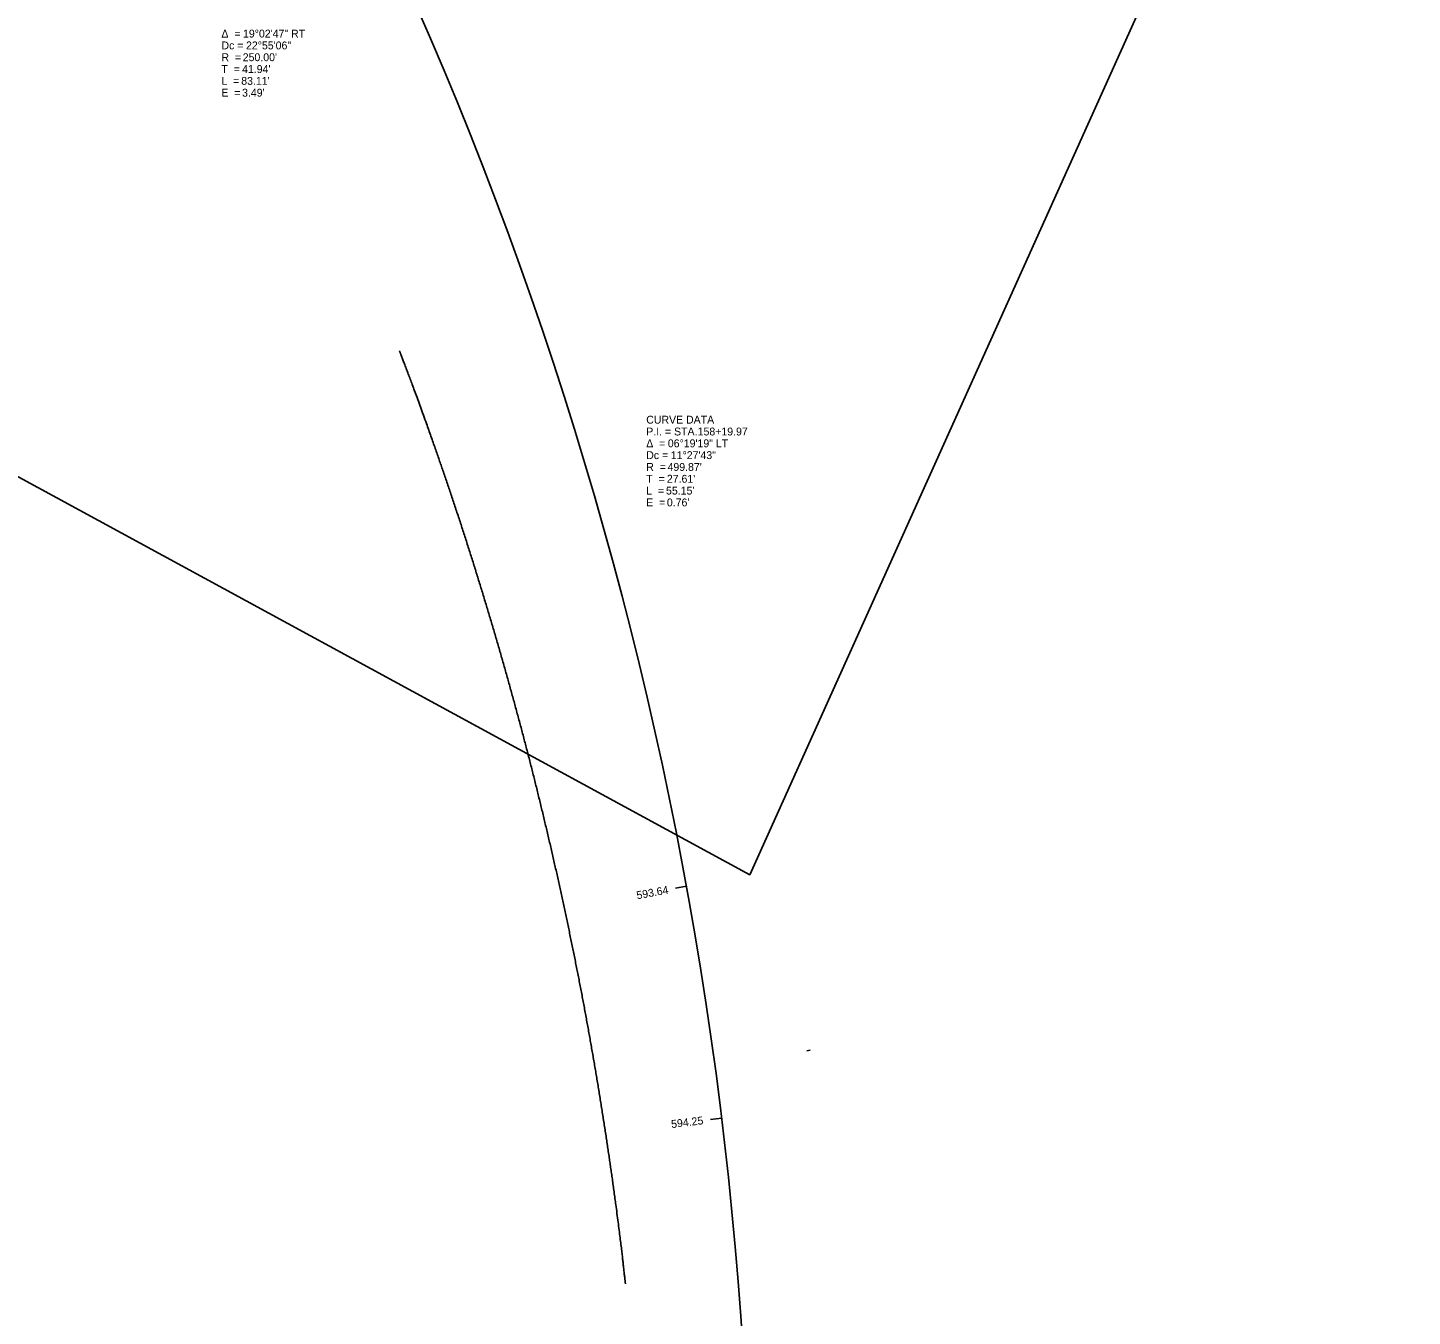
# Model space of a CAD drawing. Extents: x 152338 to 153512, y 329809 to 331515.
# Drawn here: x 152618.3 to 152766, y 330627.2 to 330764.5 of the extents above; entities that cross this region are included whole.
import ezdxf

# ---------------------------------------------------------------- set-up
doc = ezdxf.new("R2010")
doc.units = 0
for name, color, linetype in [('Default', 7, 'Continuous'), ('GE_P_Alignment_100_Curve_Data', 7, 'Continuous'), ('GE_P_Alignment_100_Stations', 7, 'Continuous'), ('SC_Scratch1', 7, 'Continuous'), ('SH_Text', 7, 'Continuous')]:
    doc.layers.add(name, color=color, linetype=linetype)

msp = doc.modelspace()

# ---------------------------------------------------------------- linework, layer by layer
at = {"layer": 'Default'}
msp.add_lwpolyline([(152552.61, 330954.95), (152526.67, 330971.36), (152437.81, 330814.7), (152446.98, 330809.34), (152695.31, 330674.24), (152765.95, 330831.02), (152748.14, 330842.73)], close=True, dxfattribs=at)
at = {"layer": 'GE_P_Alignment_100_Stations'}
msp.add_line((152701.75, 330655.53), (152701.39, 330655.47), dxfattribs=at)
at = {"layer": 'SC_Scratch1'}
msp.add_arc((152275.4, 330597.57), 420, 1.4951, 33.9043, dxfattribs=at)
msp.add_open_spline([(152657.97, 330730.1), (152658.31, 330729.19), (152659.51, 330726.05), (152661.59, 330720.27), (152663.17, 330715.67), (152664.81, 330710.74), (152666.35, 330705.86), (152667.84, 330700.95), (152669.27, 330696.02), (152670.63, 330691.07), (152671.94, 330686.11), (152673.17, 330681.13), (152674.35, 330676.13), (152675.46, 330671.13), (152676.51, 330666.1), (152677.5, 330661.07), (152678.42, 330656.01), (152679.28, 330650.97), (152680.08, 330645.83), (152680.78, 330641.02), (152681.58, 330634.94), (152681.95, 330631.59), (152682.06, 330630.63)], degree=2, dxfattribs=at)
at = {"layer": 'SH_Text'}
for p, q in [((152688.57, 330673.01), (152687.39, 330672.79)), ((152692.33, 330648.3), (152691.14, 330648.15))]:
    msp.add_line(p, q, dxfattribs=at)

# ---------------------------------------------------------------- texts
at = {"layer": 'GE_P_Alignment_100_Curve_Data'}
for s, p in [('Δ  = ', (152638.99, 330763.49)), ('Dc = ', (152638.99, 330762.23)), ('19°02\'47" RT', (152641.29, 330763.49)), ('22°55\'06"', (152641.61, 330762.23)), ('R  = ', (152638.99, 330760.97)), ("250.00'", (152641.26, 330760.97)), ('T  = ', (152638.99, 330759.71)), ("41.94'", (152641.19, 330759.71)), ('L  = ', (152638.99, 330758.45)), ("83.11'", (152641.1, 330758.45)), ('E  = ', (152638.99, 330757.19)), ("3.49'", (152641.19, 330757.19)), ('CURVE DATA', (152684.28, 330722.33)), ('P.I. = STA. ', (152684.28, 330721.07)), ('158+19.97', (152689.76, 330721.07)), ('Δ  = ', (152684.28, 330719.81)), ('06°19\'19" LT', (152686.58, 330719.81)), ('Dc = ', (152684.28, 330718.55)), ('11°27\'43"', (152686.9, 330718.55)), ('R  = ', (152684.28, 330717.29)), ("499.87'", (152686.55, 330717.29)), ('T  = ', (152684.28, 330716.03)), ("27.61'", (152686.48, 330716.03)), ('L  = ', (152684.28, 330714.77)), ('E  = ', (152684.28, 330713.51)), ("55.15'", (152686.39, 330714.77)), ("0.76'", (152686.48, 330713.51))]:
    msp.add_text(s, height=0.84, dxfattribs=at).set_placement(p)
at = {"layer": 'SH_Text'}
for s, rotation, p in [('593.64', 10.347, (152683.32, 330671.62)), ('594.25', 6.9365, (152686.99, 330647.23))]:
    msp.add_text(s, height=0.84, rotation=rotation, dxfattribs=at).set_placement(p)

doc.saveas('drawing.dxf')
